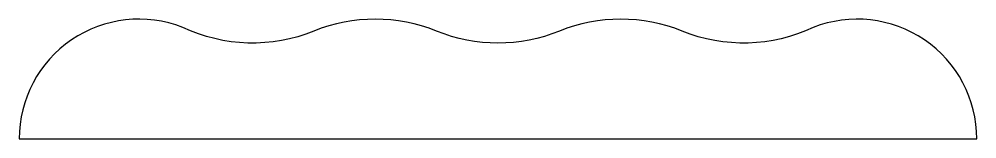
# Model space of a CAD drawing. Extents: x 141.7 to 161.7, y 210.9 to 213.4.
import ezdxf

# ---------------------------------------------------------------- set-up
doc = ezdxf.new("R2010")
doc.units = 0
doc.header["$LTSCALE"] = 15
doc.layers.add('ANA', color=220, linetype='CONTINUOUS')

msp = doc.modelspace()

# ---------------------------------------------------------------- linework, layer by layer
at = {"layer": 'ANA', "color": 0}
msp.add_lwpolyline([(153.012, 213.135, -0.195008), (150.448, 213.135, 0.194987), (147.885, 213.135, -0.209492), (145.146, 213.212, 0.528808), (141.73, 210.885), (161.73, 210.885, 0.528842), (158.314, 213.211, -0.209498), (155.576, 213.135, 0.195008)], format="xyb", close=True, dxfattribs=at)

doc.saveas('drawing.dxf')
